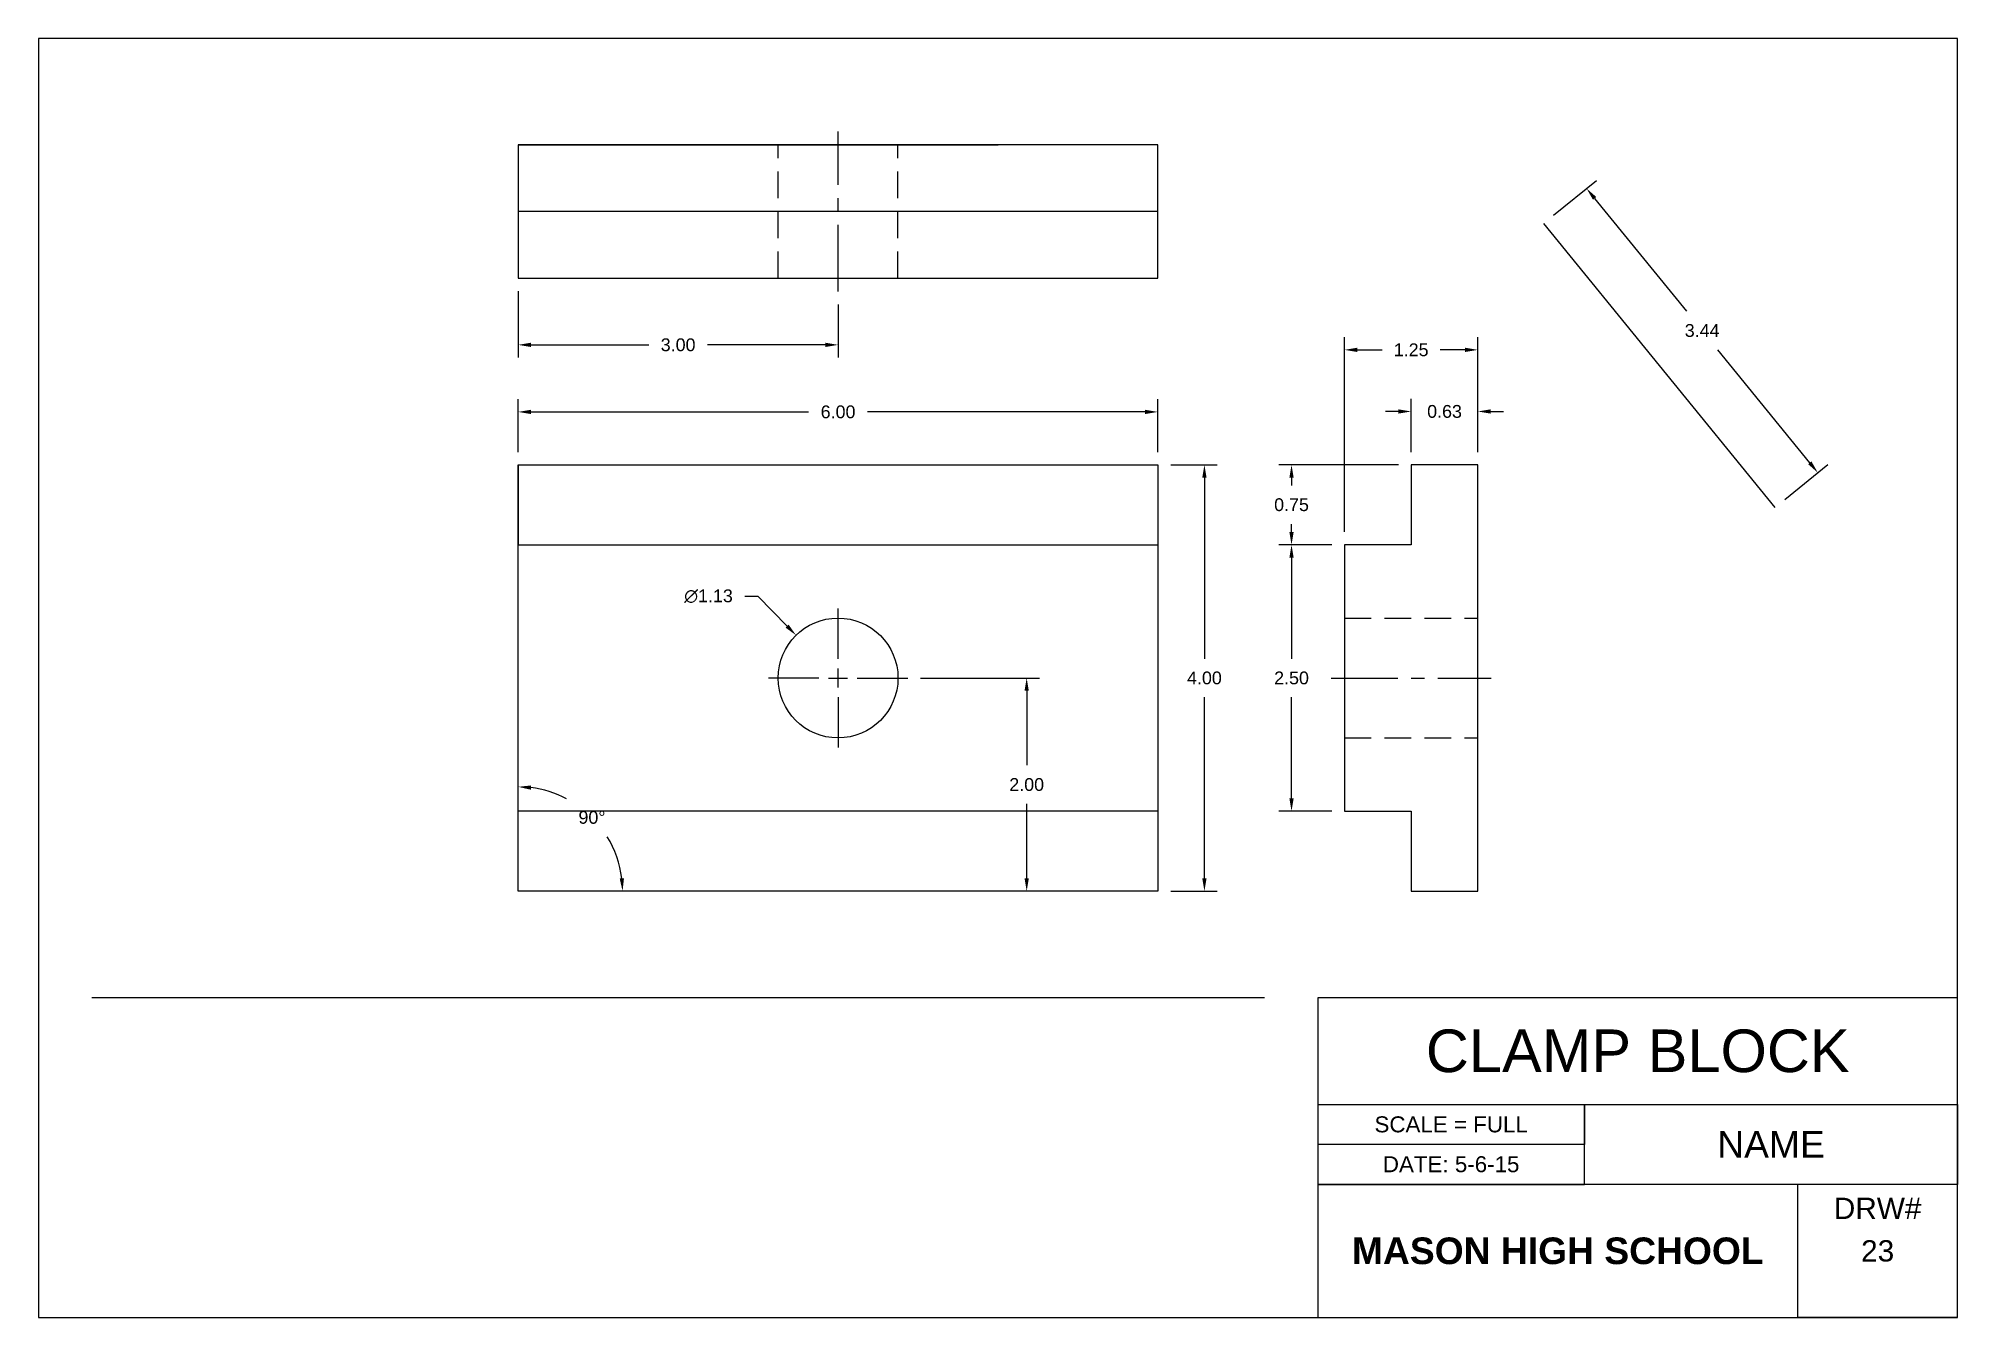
# Model space of a CAD drawing. Header units: inches. Extents: x 0 to 18, y 0 to 12.
import ezdxf

# ---------------------------------------------------------------- set-up
doc = ezdxf.new("R2010")
doc.units = ezdxf.units.IN
doc.header["$MEASUREMENT"] = 0
doc.linetypes.add('CENTER', pattern=[2, 1.25, -0.25, 0.25, -0.25])
doc.linetypes.add('HIDDEN', pattern=[0.375, 0.25, -0.125])
doc.layers.add('dims', color=3, linetype='Continuous')
doc.styles.get("Standard").update_dxf_attribs({"font": 'arial.ttf'})
doc.dimstyles.get("Standard").update_dxf_attribs({"dimtxt": 0.12, "dimasz": 0.12, "dimexe": 0.12, "dimexo": 0.12, "dimgap": 0.12, "dimtad": 0, "dimtih": 1, "dimtoh": 1, "dimrnd": 0.005, "dimzin": 0, "dimdsep": 46, "dimtxsty": 'Standard', "dimcen": -0.09, "dimadec": 0, "dimazin": 0, "dimtfac": 1, "dimtofl": 0, "dimtmove": 0, "dimatfit": 3, "dimfxl": 1, "dimtolj": 1, "dimtzin": 0, "dimarcsym": 0})

# ---------------------------------------------------------------- blocks, each defined once
blk = doc.blocks.new('*D9')
at = {"color": 0, "lineweight": -2, "transparency": 16777216}
for p, q in [((10.62, 8), (11.056, 8)), ((10.936, 7.88), (10.936, 6.181)), ((10.936, 4.12), (10.936, 5.819)), ((10.62, 4), (11.056, 4))]:
    blk.add_line(p, q, dxfattribs=at)
at = {"color": 0, "transparency": 16777216}
for points in [[(10.916, 7.88), (10.956, 7.88), (10.936, 8)], [(10.916, 4.12), (10.956, 4.12), (10.936, 4)]]:
    blk.add_solid(points, dxfattribs=at)
at = {"layer": 'Defpoints', "color": 0, "transparency": 16777216}
for p in [(10.5, 8), (10.5, 4), (10.936, 4)]:
    blk.add_point(p, dxfattribs=at)
at = {"color": 0, "transparency": 16777216, "insert": (10.936, 6), "char_height": 0.12, "attachment_point": 5}
blk.add_mtext('\\A1;4.00', dxfattribs=at)
blk = doc.blocks.new('*D10')
at = {"color": 0, "lineweight": -2, "transparency": 16777216}
for p, q in [((12.13, 7.25), (11.633, 7.25)), ((11.753, 7.13), (11.753, 6.181)), ((11.753, 4.87), (11.753, 5.819)), ((12.13, 4.75), (11.633, 4.75))]:
    blk.add_line(p, q, dxfattribs=at)
at = {"color": 0, "transparency": 16777216}
for points in [[(11.733, 7.13), (11.773, 7.13), (11.753, 7.25)], [(11.733, 4.87), (11.773, 4.87), (11.753, 4.75)]]:
    blk.add_solid(points, dxfattribs=at)
at = {"layer": 'Defpoints', "color": 0, "transparency": 16777216}
for p in [(12.25, 7.25), (11.753, 4.75), (12.25, 4.75)]:
    blk.add_point(p, dxfattribs=at)
at = {"color": 0, "transparency": 16777216, "insert": (11.753, 6), "char_height": 0.12, "attachment_point": 5}
blk.add_mtext('\\A1;2.50', dxfattribs=at)
blk = doc.blocks.new('*D11')
at = {"color": 0, "lineweight": -2, "transparency": 16777216}
for p, q in [((12.755, 8), (11.633, 8)), ((11.753, 7.88), (11.753, 7.806)), ((11.753, 7.37), (11.753, 7.444)), ((12.13, 7.25), (11.633, 7.25))]:
    blk.add_line(p, q, dxfattribs=at)
at = {"color": 0, "transparency": 16777216}
for points in [[(11.733, 7.88), (11.773, 7.88), (11.753, 8)], [(11.733, 7.37), (11.773, 7.37), (11.753, 7.25)]]:
    blk.add_solid(points, dxfattribs=at)
at = {"layer": 'Defpoints', "color": 0, "transparency": 16777216}
for p in [(12.875, 8), (11.753, 7.25), (12.25, 7.25)]:
    blk.add_point(p, dxfattribs=at)
at = {"color": 0, "transparency": 16777216, "insert": (11.753, 7.625), "char_height": 0.12, "attachment_point": 5}
blk.add_mtext('\\A1;0.75', dxfattribs=at)
blk = doc.blocks.new('*D12')
at = {"color": 0, "lineweight": -2, "transparency": 16777216}
for p, q in [((12.755, 8.5), (12.635, 8.5)), ((12.875, 8.12), (12.875, 8.62)), ((13.5, 8.12), (13.5, 8.62)), ((13.62, 8.5), (13.74, 8.5))]:
    blk.add_line(p, q, dxfattribs=at)
at = {"color": 0, "transparency": 16777216}
for points in [[(12.755, 8.52), (12.755, 8.48), (12.875, 8.5)], [(13.62, 8.52), (13.62, 8.48), (13.5, 8.5)]]:
    blk.add_solid(points, dxfattribs=at)
at = {"layer": 'Defpoints', "color": 0, "transparency": 16777216}
for p in [(13.5, 8.5), (12.875, 8), (13.5, 8)]:
    blk.add_point(p, dxfattribs=at)
at = {"color": 0, "transparency": 16777216, "insert": (13.188, 8.5), "char_height": 0.12, "attachment_point": 5}
blk.add_mtext('\\A1;0.63', dxfattribs=at)
blk = doc.blocks.new('*D13')
at = {"color": 0, "lineweight": -2, "transparency": 16777216}
for p, q in [((12.25, 7.37), (12.25, 9.198)), ((13.5, 8.12), (13.5, 9.198)), ((12.37, 9.078), (12.604, 9.078)), ((13.38, 9.078), (13.146, 9.078))]:
    blk.add_line(p, q, dxfattribs=at)
at = {"color": 0, "transparency": 16777216}
for points in [[(12.37, 9.098), (12.37, 9.058), (12.25, 9.078)], [(13.38, 9.098), (13.38, 9.058), (13.5, 9.078)]]:
    blk.add_solid(points, dxfattribs=at)
at = {"layer": 'Defpoints', "color": 0, "transparency": 16777216}
for p in [(13.5, 9.078), (13.5, 8), (12.25, 7.25)]:
    blk.add_point(p, dxfattribs=at)
at = {"color": 0, "transparency": 16777216, "insert": (12.875, 9.078), "char_height": 0.12, "attachment_point": 5}
blk.add_mtext('\\A1;1.25', dxfattribs=at)
blk = doc.blocks.new('*D15')
at = {"color": 0, "lineweight": -2, "transparency": 16777216}
for p, q in [((4.5, 8.12), (4.5, 8.616)), ((4.62, 8.496), (7.224, 8.496)), ((10.38, 8.496), (7.776, 8.496)), ((10.5, 8.12), (10.5, 8.616))]:
    blk.add_line(p, q, dxfattribs=at)
at = {"color": 0, "transparency": 16777216}
for points in [[(4.62, 8.516), (4.62, 8.476), (4.5, 8.496)], [(10.38, 8.516), (10.38, 8.476), (10.5, 8.496)]]:
    blk.add_solid(points, dxfattribs=at)
at = {"layer": 'Defpoints', "color": 0, "transparency": 16777216}
for p in [(10.5, 8.496), (4.5, 8), (10.5, 8)]:
    blk.add_point(p, dxfattribs=at)
at = {"color": 0, "transparency": 16777216, "insert": (7.5, 8.496), "char_height": 0.12, "attachment_point": 5}
blk.add_mtext('\\A1;6.00', dxfattribs=at)
blk = doc.blocks.new('*D16')
at = {"color": 0, "lineweight": -2, "transparency": 16777216}
for p, q in [((4.5, 9.63), (4.5, 9.005)), ((7.5, 9.505), (7.5, 9.005)), ((4.62, 9.125), (5.724, 9.125)), ((7.38, 9.125), (6.276, 9.125))]:
    blk.add_line(p, q, dxfattribs=at)
at = {"color": 0, "transparency": 16777216}
for points in [[(4.62, 9.145), (4.62, 9.105), (4.5, 9.125)], [(7.38, 9.145), (7.38, 9.105), (7.5, 9.125)]]:
    blk.add_solid(points, dxfattribs=at)
at = {"layer": 'Defpoints', "color": 0, "transparency": 16777216}
for p in [(4.5, 9.75), (7.5, 9.625), (7.5, 9.125)]:
    blk.add_point(p, dxfattribs=at)
at = {"color": 0, "transparency": 16777216, "insert": (6, 9.125), "char_height": 0.12, "attachment_point": 5}
blk.add_mtext('\\A1;3.00', dxfattribs=at)
blk = doc.blocks.new('*D17')
at = {"color": 0, "lineweight": -2, "transparency": 16777216}
for p, q in [((6.626, 6.767), (6.746, 6.767)), ((6.746, 6.767), (7.022, 6.487)), ((7.5, 6.18), (7.5, 6.652)), ((7.32, 6), (6.848, 6)), ((7.41, 6), (7.59, 6)), ((7.5, 5.91), (7.5, 6.09)), ((7.68, 6), (8.153, 6)), ((7.5, 5.82), (7.5, 5.348))]:
    blk.add_line(p, q, dxfattribs=at)
at = {"color": 0, "transparency": 16777216}
blk.add_solid([(7.036, 6.501), (7.007, 6.473), (7.106, 6.401)], dxfattribs=at)
at = {"layer": 'Defpoints', "color": 0, "transparency": 16777216}
for p in [(7.106, 6.401), (7.894, 5.599)]:
    blk.add_point(p, dxfattribs=at)
at = {"color": 0, "transparency": 16777216, "insert": (6.285, 6.767), "char_height": 0.12, "attachment_point": 5}
blk.add_mtext('\\A1;∅1.13', dxfattribs=at)
blk = doc.blocks.new('*D18')
at = {"color": 0, "lineweight": -2, "transparency": 16777216}
for p, q in [((14.21, 10.341), (14.613, 10.668)), ((14.595, 10.499), (15.457, 9.44)), ((16.613, 8.019), (15.752, 9.078)), ((16.38, 7.675), (16.782, 8.002))]:
    blk.add_line(p, q, dxfattribs=at)
at = {"color": 0, "transparency": 16777216}
for points in [[(14.611, 10.512), (14.58, 10.487), (14.52, 10.592)], [(16.629, 8.032), (16.598, 8.006), (16.689, 7.926)]]:
    blk.add_solid(points, dxfattribs=at)
at = {"layer": 'Defpoints', "color": 0, "transparency": 16777216}
for p in [(14.117, 10.265), (16.689, 7.926), (16.287, 7.599)]:
    blk.add_point(p, dxfattribs=at)
at = {"color": 0, "transparency": 16777216, "insert": (15.604, 9.259), "char_height": 0.12, "attachment_point": 5}
blk.add_mtext('\\A1;3.44', dxfattribs=at)
blk = doc.blocks.new('*D19')
at = {"color": 0, "lineweight": -2, "transparency": 16777216}
for start, end in [(62.3343, 82.973), (7.027, 31.4637)]:
    blk.add_arc((4.5, 4), 0.979, start, end, dxfattribs=at)
at = {"color": 0, "transparency": 16777216}
for points in [[(4.619, 4.952), (4.621, 4.992), (4.5, 4.979)], [(5.492, 4.121), (5.452, 4.119), (5.479, 4)]]:
    blk.add_solid(points, dxfattribs=at)
at = {"layer": 'Defpoints', "color": 0, "transparency": 16777216}
for p in [(4.5, 8), (5.348, 4.49), (4.5, 4), (4.5, 4), (10.5, 4)]:
    blk.add_point(p, dxfattribs=at)
at = {"color": 0, "transparency": 16777216, "insert": (5.192, 4.692), "char_height": 0.12, "attachment_point": 5}
blk.add_mtext('\\A1;90°', dxfattribs=at)

msp = doc.modelspace()

# ---------------------------------------------------------------- linework, layer by layer
for p, q in [((18, 12), (0, 12)), ((0, 12), (0, 0)), ((18, 12), (0, 12)), ((0, 12), (0, 0)), ((18, 0), (18, 12)), ((18, 0), (18, 12)), ((4.5, 11), (4.5, 9.75)), ((10.5, 11), (4.5, 11)), ((10.5, 9.75), (10.5, 11)), ((10.5, 10.375), (4.5, 10.375)), ((4.5, 9.75), (10.5, 9.75)), ((4.5, 4), (4.5, 8)), ((4.5, 8), (10.5, 8)), ((4.5, 8), (4.5, 7.25)), ((10.5, 8), (10.5, 4)), ((13.5, 8), (12.875, 8)), ((12.875, 8), (12.875, 7.25)), ((13.5, 4), (13.5, 8)), ((4.5, 7.25), (10.5, 7.25)), ((12.875, 7.25), (12.25, 7.25)), ((12.25, 7.25), (12.25, 4.75)), ((10.5, 4.75), (4.5, 4.75)), ((12.25, 4.75), (12.875, 4.75)), ((12.875, 4.75), (12.875, 4)), ((10.5, 4), (4.5, 4)), ((12.875, 4), (13.5, 4)), ((11.5, 3), (0.5, 3)), ((18, 3), (12, 3)), ((12, 3), (12, 0)), ((12, 3), (12, 2)), ((18, 0), (18, 3)), ((12, 2), (18, 2)), ((14.5, 1.25), (14.5, 2)), ((14.5, 2), (14.5, 1.625)), ((18, 2), (18, 1.25)), ((14.5, 1.625), (12, 1.625)), ((18, 1.25), (12, 1.25)), ((12, 1.25), (14.5, 1.25)), ((16.5, 0), (16.5, 1.25)), ((0, 0), (18, 0)), ((0, 0), (18, 0)), ((18, 0), (16.5, 0)), ((18, 0), (16.5, 0))]:
    msp.add_line(p, q)
at = {"color": 3}
for p, q in [((4.5, 11), (9, 11)), ((8.273, 6), (9.389, 6)), ((9.269, 5.88), (9.269, 5.181)), ((9.269, 4.12), (9.269, 4.819))]:
    msp.add_line(p, q, dxfattribs=at)
at = {"linetype": 'HIDDEN'}
for p, q in [((6.938, 9.75), (6.938, 11)), ((8.062, 9.75), (8.062, 11)), ((12.25, 6.562), (13.5, 6.562)), ((12.25, 5.438), (13.5, 5.438))]:
    msp.add_line(p, q, dxfattribs=at)
msp.add_circle((7.5, 6), 0.562)
at = {"color": 3}
for points in [[(9.249, 5.88), (9.289, 5.88), (9.269, 6)], [(9.249, 4.12), (9.289, 4.12), (9.269, 4)]]:
    msp.add_solid(points, dxfattribs=at)
at = {"layer": 'dims', "color": 3, "linetype": 'CENTER', "ltscale": 0.5}
for p, q in [((7.5, 9.625), (7.5, 11.125)), ((12.125, 6), (13.625, 6))]:
    msp.add_line(p, q, dxfattribs=at)
at = {"layer": 'dims', "color": 0}
msp.add_line((14.117, 10.265), (16.287, 7.599), dxfattribs=at)
at = {"layer": 'dims', "color": 3}
for p, q in [((7.5, 6.18), (7.5, 6.652)), ((7.5, 6.18), (7.5, 6.652)), ((7.32, 6), (6.848, 6)), ((7.32, 6), (6.848, 6)), ((7.41, 6), (7.59, 6)), ((7.41, 6), (7.59, 6)), ((7.5, 5.91), (7.5, 6.09)), ((7.5, 5.91), (7.5, 6.09)), ((7.68, 6), (8.153, 6)), ((7.68, 6), (8.153, 6)), ((7.5, 5.82), (7.5, 5.348)), ((7.5, 5.82), (7.5, 5.348))]:
    msp.add_line(p, q, dxfattribs=at)

# ---------------------------------------------------------------- texts
at = {"color": 3, "insert": (9.269, 5), "char_height": 0.12, "attachment_point": 5}
msp.add_mtext('\\A1;2.00', dxfattribs=at)
for s, width, insert, char_height, attachment_point in [('CLAMP BLOCK', 6, (15, 2.5), 0.4, 5), ('SCALE = FULL', 2.5, (13.25, 1.812), 0.15, 5), ('DATE: 5-6-15', 2.5, (13.25, 1.438), 0.15, 5), ('DRW#', 1.5, (17.25, 1.125), 0.2, 2), ('{\\fArial|b1|i0|c0|p34;MASON HIGH SCHOOL}', 4.5, (14.25, 0.625), 0.25, 5), ('23', 1.5, (17.25, 0.625), 0.2, 5)]:
    msp.add_mtext_dynamic_manual_height_columns(s, width=width, gutter_width=1, heights=[0], dxfattribs=dict(insert=insert, char_height=char_height, attachment_point=attachment_point))
at = {"color": 3, "insert": (16.25, 1.625), "char_height": 0.25, "attachment_point": 5}
msp.add_mtext_dynamic_manual_height_columns('{\\C256;NAME}', width=3.5, gutter_width=1, heights=[0], dxfattribs=at)

# ---------------------------------------------------------------- dimensions: what is measured, and where the dimension line sits
at = {"color": 3}
dim = msp.add_aligned_dim(p1=(14.117, 10.265), p2=(16.287, 7.599), distance=0.518, dimstyle='Standard', dxfattribs=at)
dim.commit()
dim.dimension.update_dxf_attribs({"geometry": '*D18', "text_midpoint": (15.604, 9.259)})
for base, p1, p2, picture, middle in [((7.5, 9.125), (4.5, 9.75), (7.5, 9.625), '*D16', (6, 9.125)), ((13.5, 9.078), (12.25, 7.25), (13.5, 8), '*D13', (12.875, 9.078)), ((10.5, 8.496), (4.5, 8), (10.5, 8), '*D15', (7.5, 8.496)), ((13.5, 8.499844819), (12.875, 8), (13.5, 8), '*D12', (13.1875, 8.499844819))]:
    dim = msp.add_linear_dim(base=base, p1=p1, p2=p2, dimstyle='Standard', dxfattribs=at)
    dim.commit()
    dim.dimension.update_dxf_attribs({"geometry": picture, "text_midpoint": middle})
dim = msp.add_angular_dim_2l(base=(5.348, 4.49), line1=((10.5, 4), (4.5, 4)), line2=((4.5, 4), (4.5, 8)), dimstyle='Standard', dxfattribs=at)
dim.commit()
dim.dimension.update_dxf_attribs({"geometry": '*D19', "text_midpoint": (5.192, 4.692)})
for base, p1, p2, picture, middle in [((10.936, 4), (10.5, 8), (10.5, 4), '*D9', (10.936, 6)), ((11.753, 4.75), (12.25, 7.25), (12.25, 4.75), '*D10', (11.753, 6))]:
    dim = msp.add_linear_dim(base=base, p1=p1, p2=p2, angle=90, dimstyle='Standard', dxfattribs=at)
    dim.commit()
    dim.dimension.update_dxf_attribs({"geometry": picture, "text_midpoint": middle})
dim = msp.add_linear_dim(base=(11.753, 7.25), p1=(12.875, 8), p2=(12.25, 7.25), angle=90, dimstyle='Standard', dxfattribs=at)
dim.commit()
dim.dimension.update_dxf_attribs({"geometry": '*D11', "text_midpoint": (11.753, 7.625), "dimtype": 160})
dim = msp.add_diameter_dim_2p(p1=(7.8944, 5.5989), p2=(7.1056, 6.4011), dimstyle='Standard', dxfattribs=at)
dim.commit()
dim.dimension.update_dxf_attribs({"geometry": '*D17', "text_midpoint": (6.2847, 6.7671), "dimtype": 163})

doc.saveas('drawing.dxf')
